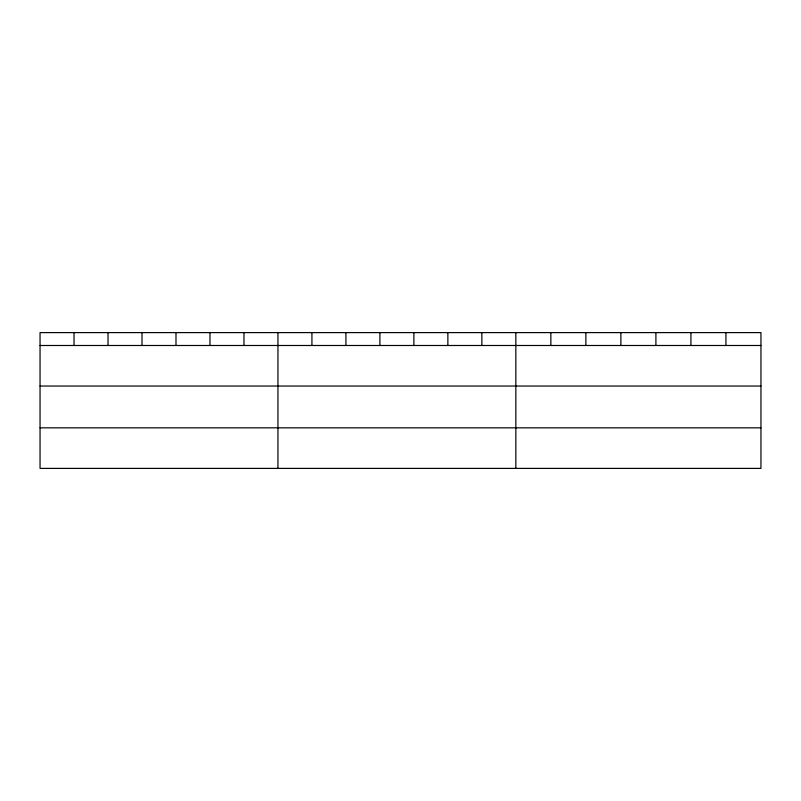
<?xml version="1.0" encoding="UTF-8"?>
<svg xmlns="http://www.w3.org/2000/svg" width="801" height="801" viewBox="0 0 801 801"><rect width="100%" height="100%" fill="white"/><g stroke="black" fill="none" stroke-linecap="round" stroke-linejoin="round"><path stroke-width="1.2" d="M760.95 386.042L760.95 332.605L40.05 332.605L40.05 468.395L760.95 468.395L760.95 386.042L40.05 386.042M40.05 345.491L760.95 345.491M40.05 427.834L760.95 427.834M725.936 332.605L725.936 345.491M690.923 332.605L690.923 345.491M655.909 332.605L655.909 345.491M620.885 332.605L620.885 345.491M585.871 332.605L585.871 345.491M550.858 332.605L550.858 345.491M515.844 332.605L515.844 468.395M481.862 332.605L481.862 345.491M447.869 332.605L447.869 345.491M413.887 332.605L413.887 345.491M379.904 332.605L379.904 345.491M345.922 332.605L345.922 345.491M311.929 332.605L311.929 345.491M277.947 332.605L277.947 468.395M243.965 332.605L243.965 345.491M209.972 332.605L209.972 345.491M175.99 332.605L175.99 345.491M142.007 332.605L142.007 345.491M108.025 332.605L108.025 345.491M74.032 332.605L74.032 345.491"/></g></svg>
